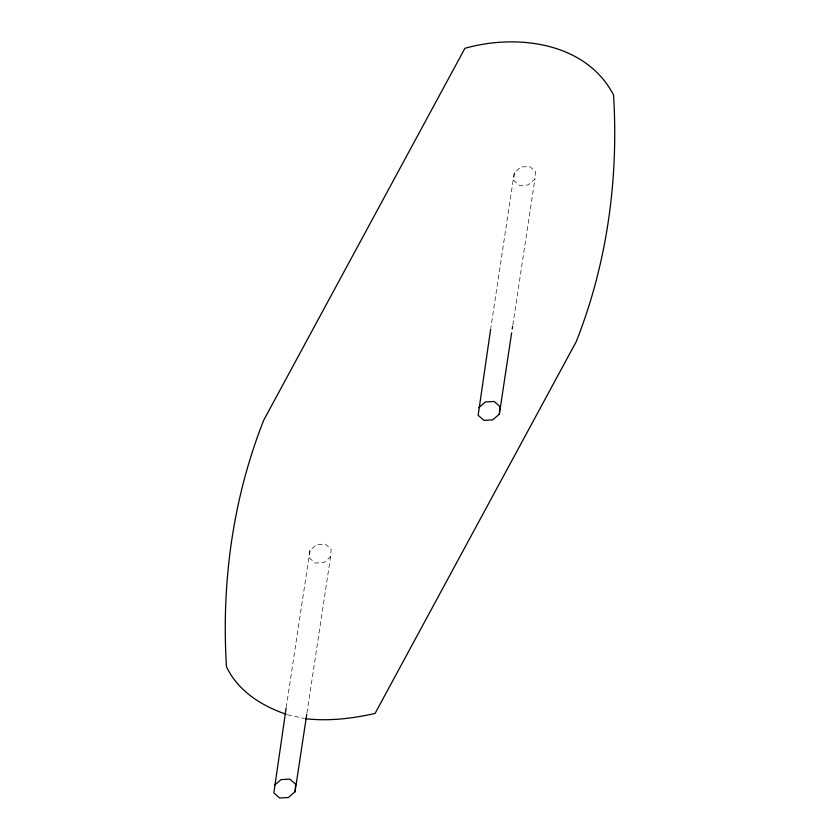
<?xml version="1.0" encoding="UTF-8"?>
<svg xmlns="http://www.w3.org/2000/svg" width="840" height="840" viewBox="0 0 840 840"><rect width="100%" height="100%" fill="white"/><g stroke="black" fill="none" stroke-linecap="round" stroke-linejoin="round"><path stroke-width="0.63" stroke-dasharray="4.2 3.15" d="M309.981 550.368L309.382 557.991L315.168 563.042L323.946 562.558L330.572 556.825L331.17 549.202L325.385 544.152L316.606 544.635L309.981 550.368L286.356 706.577M514.301 172.736L513.702 180.359L519.488 185.399L528.255 184.926L534.881 179.193L535.479 171.57L529.704 166.52L520.926 167.003L514.301 172.736L490.865 327.653M306.947 713.034L330.572 556.825M512.82 325.07L534.881 179.193M287.395 714.756L304.416 718.462"/><path stroke-width="1.26" d="M286.167 707.868L273.851 792.95L279.636 798L288.414 797.517L295.04 791.784L306.747 714.325M295.04 791.784L295.638 784.161L289.853 779.121L281.075 779.594L274.449 785.327M490.675 328.944L478.159 415.317L483.945 420.368L492.723 419.885L499.349 414.151L511.655 332.819M499.349 414.151L499.947 406.529L494.161 401.478L485.394 401.961L478.758 407.694M512.232 328.944L512.631 326.361M305.634 718.736C328.818 721.34 352.391 718.589 375.081 713.433L576.208 341.691C607.152 263.582 618.765 178.616 613.525 94.93C586.11 42.263 517.094 33.526 464.919 48.31L263.791 420.053C232.848 498.162 221.235 583.128 226.475 666.813C238.13 691.026 261.513 705.873 286.209 714.273"/></g></svg>
